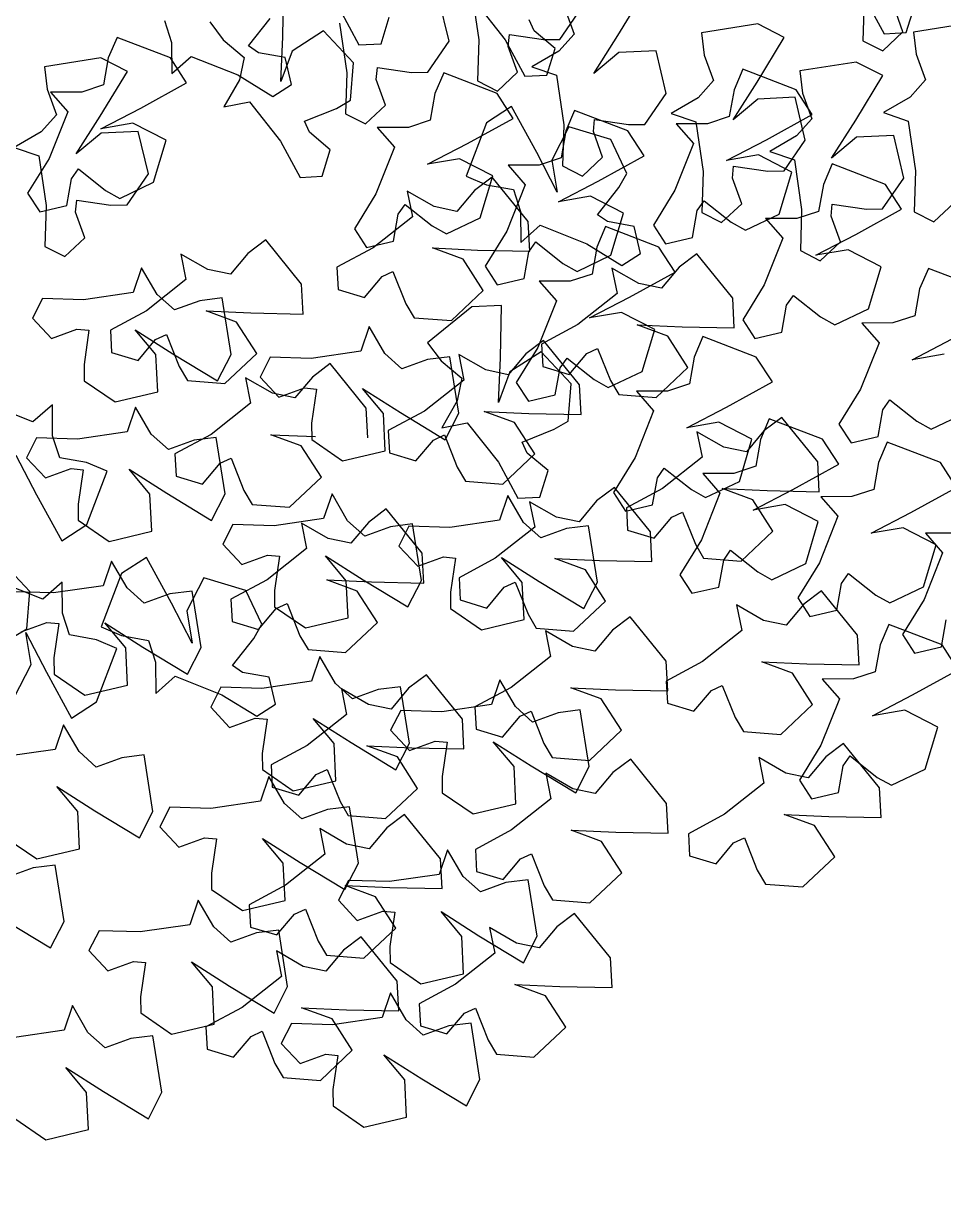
# Model space of a CAD drawing. Header units: millimetres. Extents: x 441061 to 442903, y 4515148 to 4515613.
# Drawn here: x 442606.2039 to 442606.4013, y 4515551.3677 to 4515551.6204 of the extents above; entities that cross this region are included whole.
import ezdxf

# ---------------------------------------------------------------- set-up
doc = ezdxf.new("R2010")
doc.units = ezdxf.units.MM
doc.linetypes.add('CONTINUA', pattern=[0])
doc.layers.add('01_piscinas', color=254, linetype='Continuous')

# ---------------------------------------------------------------- blocks, each defined once
blk = doc.blocks.new('A$C21391103')
at = {"layer": '01_piscinas'}
for p, q in [((165.2781, 93.9033), (165.28, 93.993)), ((165.5634, 93.8955), (165.5461, 93.9687)), ((165.6021, 93.9832), (165.6146, 93.898)), ((165.6067, 93.9654), (165.6601, 93.8978)), ((165.8535, 93.9053), (165.9, 93.982)), ((166.2762, 93.967), (166.2741, 93.8965)), ((166.277, 93.9705), (166.3104, 93.9084)), ((165.3754, 93.9514), (165.4088, 93.8894)), ((165.7537, 93.8989), (165.7901, 93.9519)), ((165.7623, 93.9519), (165.7783, 93.9079)), ((166.3428, 93.9117), (166.3268, 93.9556)), ((166.3485, 93.9104), (166.3623, 93.9559)), ((165.0749, 93.9312), (165.0872, 93.8936)), ((165.1528, 93.9287), (165.1758, 93.898)), ((165.2193, 93.888), (165.2561, 93.9346)), ((165.3755, 93.9268), (165.3879, 93.8415)), ((165.4469, 93.8914), (165.4607, 93.9368)), ((165.7096, 93.9133), (165.7009, 93.9321)), ((166.0934, 93.9254), (165.9966, 93.9101)), ((166.1389, 93.9022), (166.0934, 93.9254)), ((166.4578, 93.9267), (166.361, 93.9114)), ((165.3477, 93.9134), (165.2939, 93.8787)), ((165.3992, 93.8586), (165.3477, 93.9134)), ((165.6652, 93.8866), (165.6671, 93.9072)), ((165.6671, 93.9072), (165.7258, 93.8987)), ((165.7454, 93.8832), (165.7096, 93.9133)), ((165.7783, 93.9079), (165.7519, 93.8784)), ((165.812, 93.8404), (165.8535, 93.9053)), ((165.9966, 93.9101), (166.0012, 93.872)), ((166.3081, 93.8792), (166.3428, 93.9117)), ((166.3104, 93.9084), (166.3485, 93.9104)), ((166.361, 93.9114), (166.3657, 93.8733)), ((164.9935, 93.9022), (164.9785, 93.8669)), ((165.085, 93.867), (164.9935, 93.9022)), ((165.0872, 93.8936), (165.0874, 93.8402)), ((165.1758, 93.898), (165.2117, 93.8679)), ((165.2361, 93.876), (165.2193, 93.888)), ((165.2746, 93.8264), (165.2781, 93.9033)), ((165.4088, 93.8894), (165.4469, 93.8914)), ((165.527, 93.8425), (165.5634, 93.8955)), ((165.6146, 93.898), (165.6125, 93.8275)), ((165.6601, 93.8978), (165.6935, 93.8357)), ((165.6812, 93.8427), (165.6652, 93.8866)), ((165.7258, 93.8987), (165.7537, 93.8989)), ((166.0924, 93.8254), (166.1389, 93.9022)), ((166.2741, 93.8965), (166.3081, 93.8792)), ((164.9656, 93.867), (164.8688, 93.8517)), ((165.0112, 93.8438), (164.9656, 93.867)), ((164.9785, 93.8669), (164.9704, 93.8208)), ((165.1128, 93.8242), (165.085, 93.867)), ((165.0874, 93.8402), (165.121, 93.8697)), ((165.121, 93.8697), (165.201, 93.8379)), ((165.2117, 93.8679), (165.2036, 93.8292)), ((165.2822, 93.8679), (165.2361, 93.876)), ((165.2939, 93.8787), (165.2746, 93.8264)), ((165.293, 93.8216), (165.2822, 93.8679)), ((165.7519, 93.8784), (165.7058, 93.8516)), ((165.7316, 93.8377), (165.7454, 93.8832)), ((165.8549, 93.8761), (165.812, 93.8404)), ((165.9188, 93.8792), (165.8549, 93.8761)), ((165.9361, 93.806), (165.9188, 93.8792)), ((166.0012, 93.872), (166.0172, 93.828)), ((166.3657, 93.8733), (166.3817, 93.8294)), ((164.8688, 93.8517), (164.8735, 93.8136)), ((164.9647, 93.767), (165.0112, 93.8438)), ((165.3942, 93.7945), (165.3992, 93.8586)), ((165.4385, 93.8302), (165.4404, 93.8508)), ((165.4404, 93.8508), (165.4992, 93.8422)), ((165.7058, 93.8516), (165.7481, 93.8373)), ((166.0677, 93.8477), (166.0527, 93.8124)), ((166.1592, 93.8125), (166.0677, 93.8477)), ((166.2626, 93.86), (166.1658, 93.8447)), ((166.1658, 93.8447), (166.1705, 93.8066)), ((166.3082, 93.8368), (166.2626, 93.86)), ((165.0341, 93.7809), (165.1128, 93.8242)), ((165.2036, 93.8292), (165.177, 93.7829)), ((165.201, 93.8379), (165.261, 93.8008)), ((165.3879, 93.8415), (165.3858, 93.771)), ((165.4545, 93.7862), (165.4385, 93.8302)), ((165.4992, 93.8422), (165.527, 93.8425)), ((165.5543, 93.8413), (165.5393, 93.806)), ((165.6458, 93.8062), (165.5543, 93.8413)), ((165.6125, 93.8275), (165.6465, 93.8102)), ((165.6465, 93.8102), (165.6812, 93.8427)), ((165.6935, 93.8357), (165.7316, 93.8377)), ((165.7481, 93.8373), (165.7606, 93.752)), ((166.0172, 93.828), (165.9909, 93.7985)), ((166.051, 93.7605), (166.0924, 93.8254)), ((166.2617, 93.7601), (166.3082, 93.8368)), ((166.3817, 93.8294), (166.3553, 93.7999)), ((164.8735, 93.8136), (164.8895, 93.7696)), ((164.9328, 93.8084), (164.8794, 93.8083)), ((164.8794, 93.8083), (164.9089, 93.7747)), ((164.9704, 93.8208), (164.9328, 93.8084)), ((165.261, 93.8008), (165.293, 93.8216)), ((165.5393, 93.806), (165.5312, 93.7599)), ((165.6736, 93.7633), (165.6458, 93.8062)), ((165.8997, 93.753), (165.9361, 93.806)), ((166.0527, 93.8124), (166.0446, 93.7663)), ((166.187, 93.7697), (166.1592, 93.8125)), ((166.1705, 93.8066), (166.1865, 93.7627)), ((165.177, 93.7829), (165.2209, 93.7917)), ((165.2209, 93.7917), (165.2743, 93.7241)), ((165.3703, 93.7803), (165.3942, 93.7945)), ((165.4198, 93.7537), (165.4545, 93.7862)), ((165.6706, 93.7836), (165.6278, 93.7557)), ((165.7139, 93.7049), (165.6706, 93.7836)), ((165.9909, 93.7985), (165.9447, 93.7717)), ((166.0938, 93.7962), (166.051, 93.7605)), ((166.1577, 93.7994), (166.0938, 93.7962)), ((166.175, 93.7261), (166.1577, 93.7994)), ((166.3553, 93.7999), (166.3092, 93.7731)), ((164.8895, 93.7696), (164.8631, 93.7402)), ((164.9089, 93.7747), (164.8771, 93.6946)), ((164.9232, 93.7022), (164.9647, 93.767)), ((164.9658, 93.7455), (165.0341, 93.7809)), ((165.3151, 93.7584), (165.3703, 93.7803)), ((165.3858, 93.771), (165.4198, 93.7537)), ((165.595, 93.7201), (165.6736, 93.7633)), ((165.7789, 93.7769), (165.7639, 93.7416)), ((165.8703, 93.7417), (165.7789, 93.7769)), ((165.9447, 93.7717), (165.9871, 93.7574)), ((166.0446, 93.7663), (166.007, 93.7539)), ((166.1084, 93.7264), (166.187, 93.7697)), ((166.1865, 93.7627), (166.1601, 93.7332)), ((166.3092, 93.7731), (166.3515, 93.7587)), ((165.0208, 93.7549), (164.9658, 93.7455)), ((165.0777, 93.7257), (165.0208, 93.7549)), ((165.3237, 93.7396), (165.3151, 93.7584)), ((165.4936, 93.7476), (165.4403, 93.7474)), ((165.4403, 93.7474), (165.4698, 93.7139)), ((165.5312, 93.7599), (165.4936, 93.7476)), ((165.6278, 93.7557), (165.5927, 93.6643)), ((165.7691, 93.7485), (165.7399, 93.6916)), ((165.7606, 93.752), (165.7585, 93.6816)), ((165.8412, 93.7268), (165.7691, 93.7485)), ((165.8112, 93.7407), (165.8131, 93.7613)), ((165.8131, 93.7613), (165.8718, 93.7527)), ((165.8982, 93.6989), (165.8703, 93.7417)), ((165.8718, 93.7527), (165.8997, 93.753)), ((166.007, 93.7539), (165.9536, 93.7538)), ((165.9536, 93.7538), (165.9831, 93.7202)), ((165.9871, 93.7574), (165.9995, 93.6721)), ((166.2202, 93.6952), (166.2617, 93.7601)), ((166.3515, 93.7587), (166.364, 93.6735)), ((164.8631, 93.7402), (164.817, 93.7134)), ((164.9661, 93.7379), (164.9232, 93.7022)), ((165.03, 93.741), (164.9661, 93.7379)), ((165.0473, 93.6678), (165.03, 93.741)), ((165.056, 93.6537), (165.0777, 93.7257)), ((165.2743, 93.7241), (165.3077, 93.662)), ((165.3596, 93.7095), (165.3237, 93.7396)), ((165.7639, 93.7416), (165.7557, 93.6955)), ((165.8272, 93.6967), (165.8112, 93.7407)), ((165.8689, 93.6688), (165.8412, 93.7268)), ((166.04, 93.691), (166.1084, 93.7264)), ((166.1601, 93.7332), (166.114, 93.7064)), ((166.1386, 93.6731), (166.175, 93.7261)), ((166.2631, 93.7309), (166.2202, 93.6952)), ((166.327, 93.734), (166.2631, 93.7309)), ((166.3442, 93.6608), (166.327, 93.734)), ((164.817, 93.7134), (164.8593, 93.699)), ((165.3458, 93.664), (165.3596, 93.7095)), ((165.4698, 93.7139), (165.4379, 93.6338)), ((165.5267, 93.6846), (165.595, 93.7201)), ((165.7493, 93.6366), (165.7139, 93.7049)), ((165.9831, 93.7202), (165.9513, 93.6401)), ((166.114, 93.7064), (166.1563, 93.692)), ((164.8771, 93.6946), (164.84, 93.6347)), ((164.8593, 93.699), (164.8718, 93.6138)), ((165.5816, 93.6941), (165.5267, 93.6846)), ((165.6386, 93.6649), (165.5816, 93.6941)), ((165.7181, 93.6831), (165.6648, 93.683)), ((165.6648, 93.683), (165.6943, 93.6494)), ((165.7557, 93.6955), (165.7181, 93.6831)), ((165.7399, 93.6916), (165.7493, 93.6366)), ((165.7585, 93.6816), (165.7925, 93.6642)), ((165.7925, 93.6642), (165.8272, 93.6967)), ((165.8195, 93.6556), (165.8982, 93.6989)), ((166.095, 93.7004), (166.04, 93.691)), ((166.0501, 93.6608), (166.052, 93.6814)), ((166.052, 93.6814), (166.1108, 93.6728)), ((166.1519, 93.6712), (166.095, 93.7004)), ((166.1563, 93.692), (166.1688, 93.6068)), ((166.221, 93.6851), (166.2061, 93.6498)), ((166.3125, 93.65), (166.221, 93.6851)), ((164.9152, 93.6596), (164.9271, 93.6764)), ((164.9271, 93.6764), (164.9738, 93.6396)), ((165.0109, 93.6148), (165.0473, 93.6678)), ((165.3077, 93.662), (165.3458, 93.664)), ((165.5927, 93.6643), (165.628, 93.6493)), ((165.6376, 93.6626), (165.6069, 93.6395)), ((165.6169, 93.5928), (165.6386, 93.6649)), ((165.6992, 93.5865), (165.6376, 93.6626)), ((165.8552, 93.6445), (165.8689, 93.6688)), ((165.9995, 93.6721), (165.9974, 93.6017)), ((166.1108, 93.6728), (166.1386, 93.6731)), ((166.1302, 93.5991), (166.1519, 93.6712)), ((166.364, 93.6735), (166.3618, 93.603)), ((164.9071, 93.6135), (164.9152, 93.6596)), ((164.998, 93.626), (165.056, 93.6537)), ((165.628, 93.6493), (165.6741, 93.6411)), ((165.6943, 93.6494), (165.6624, 93.5694)), ((165.6741, 93.6411), (165.6864, 93.6035)), ((165.7512, 93.6202), (165.8195, 93.6556)), ((165.8184, 93.5979), (165.8552, 93.6445)), ((166.0661, 93.6168), (166.0501, 93.6608)), ((166.2061, 93.6498), (166.1979, 93.6037)), ((166.3079, 93.6078), (166.3442, 93.6608)), ((166.3404, 93.6072), (166.3125, 93.65)), ((164.84, 93.6347), (164.8608, 93.6027)), ((164.9224, 93.6025), (164.9243, 93.623)), ((164.9243, 93.623), (164.983, 93.6145)), ((164.9738, 93.6396), (164.998, 93.626)), ((165.4379, 93.6338), (165.4009, 93.5738)), ((165.4918, 93.6383), (165.5006, 93.5945)), ((165.5381, 93.6118), (165.4918, 93.6383)), ((165.6069, 93.6395), (165.5768, 93.6037)), ((165.8062, 93.6297), (165.7512, 93.6202)), ((165.8631, 93.6004), (165.8062, 93.6297)), ((165.9513, 93.6401), (165.9142, 93.5802)), ((165.9894, 93.605), (166.0014, 93.6219)), ((166.0014, 93.6219), (166.048, 93.5851)), ((164.8608, 93.6027), (164.9071, 93.6135)), ((164.8718, 93.6138), (164.8697, 93.5433)), ((164.9384, 93.5585), (164.9224, 93.6025)), ((164.983, 93.6145), (165.0109, 93.6148)), ((165.4761, 93.5987), (165.488, 93.6156)), ((165.488, 93.6156), (165.5346, 93.5788)), ((165.5768, 93.6037), (165.5381, 93.6118)), ((165.6864, 93.6035), (165.6866, 93.5502)), ((165.8414, 93.5284), (165.8631, 93.6004)), ((165.9813, 93.5589), (165.9894, 93.605)), ((165.9974, 93.6017), (166.0314, 93.5843)), ((166.0314, 93.5843), (166.0661, 93.6168)), ((166.1979, 93.6037), (166.1603, 93.5914)), ((166.1688, 93.6068), (166.1667, 93.5363)), ((166.2194, 93.5955), (166.2213, 93.616)), ((166.2213, 93.616), (166.28, 93.6075)), ((166.2617, 93.5639), (166.3404, 93.6072)), ((166.28, 93.6075), (166.3079, 93.6078)), ((166.3618, 93.603), (166.3959, 93.5857)), ((166.3959, 93.5857), (166.4306, 93.6182)), ((165.5006, 93.5945), (165.433, 93.5411)), ((165.4679, 93.5526), (165.4761, 93.5987)), ((165.5589, 93.5651), (165.6169, 93.5928)), ((165.7019, 93.5354), (165.6992, 93.5865)), ((165.8353, 93.586), (165.8184, 93.5979)), ((165.8814, 93.5778), (165.8353, 93.586)), ((165.9142, 93.5802), (165.935, 93.5482)), ((166.048, 93.5851), (166.0722, 93.5715)), ((166.0722, 93.5715), (166.1302, 93.5991)), ((166.1603, 93.5914), (166.107, 93.5912)), ((166.107, 93.5912), (166.1365, 93.5577)), ((166.2354, 93.5515), (166.2194, 93.5955)), ((165.4009, 93.5738), (165.4217, 93.5418)), ((165.5346, 93.5788), (165.5589, 93.5651)), ((165.6624, 93.5694), (165.6254, 93.5094)), ((165.6866, 93.5502), (165.7201, 93.5797)), ((165.7201, 93.5797), (165.8002, 93.5478)), ((165.8323, 93.5775), (165.8173, 93.5422)), ((165.9238, 93.5423), (165.8323, 93.5775)), ((165.8922, 93.5316), (165.8814, 93.5778)), ((166.1934, 93.5285), (166.2617, 93.5639)), ((164.8697, 93.5433), (164.9037, 93.526)), ((164.9037, 93.526), (164.9384, 93.5585)), ((165.2487, 93.5547), (165.2181, 93.5316)), ((165.3104, 93.4785), (165.2487, 93.5547)), ((165.433, 93.5411), (165.3709, 93.5077)), ((165.4217, 93.5418), (165.4679, 93.5526)), ((165.5352, 93.5408), (165.6122, 93.5373)), ((165.5876, 93.5215), (165.5352, 93.5408)), ((165.7006, 93.5343), (165.7125, 93.5511)), ((165.7125, 93.5511), (165.7591, 93.5143)), ((165.8002, 93.5478), (165.8601, 93.5108)), ((165.8173, 93.5422), (165.8092, 93.4961)), ((165.9517, 93.4995), (165.9238, 93.5423)), ((165.935, 93.5482), (165.9813, 93.5589)), ((166.1365, 93.5577), (166.1046, 93.4776)), ((166.2007, 93.519), (166.2354, 93.5515)), ((165.103, 93.5304), (165.1117, 93.4866)), ((165.1493, 93.5039), (165.103, 93.5304)), ((165.2181, 93.5316), (165.188, 93.4958)), ((165.6223, 93.4677), (165.5876, 93.5215)), ((165.6122, 93.5373), (165.7019, 93.5354)), ((165.6925, 93.4882), (165.7006, 93.5343)), ((165.7834, 93.5007), (165.8414, 93.5284)), ((165.8601, 93.5108), (165.8922, 93.5316)), ((165.9889, 93.5307), (165.9583, 93.5076)), ((166.0506, 93.4545), (165.9889, 93.5307)), ((166.1667, 93.5363), (166.2007, 93.519)), ((166.2484, 93.5379), (166.1934, 93.5285)), ((166.3053, 93.5087), (166.2484, 93.5379)), ((165.0356, 93.5069), (165.0213, 93.4645)), ((165.0624, 93.4607), (165.0356, 93.5069)), ((165.188, 93.4958), (165.1493, 93.5039)), ((165.3709, 93.5077), (165.3729, 93.4696)), ((165.4485, 93.4916), (165.4672, 93.5003)), ((165.4672, 93.5003), (165.4892, 93.4451)), ((165.6254, 93.5094), (165.6462, 93.4774)), ((165.7591, 93.5143), (165.7834, 93.5007)), ((165.8432, 93.5064), (165.8519, 93.4626)), ((165.8894, 93.4799), (165.8432, 93.5064)), ((165.873, 93.4562), (165.9517, 93.4995)), ((165.9583, 93.5076), (165.9282, 93.4718)), ((166.2836, 93.4366), (166.3053, 93.5087)), ((166.3864, 93.5058), (166.3714, 93.4705)), ((166.4778, 93.4707), (166.3864, 93.5058)), ((165.1117, 93.4866), (165.0441, 93.4332)), ((165.4184, 93.4558), (165.4485, 93.4916)), ((165.6462, 93.4774), (165.6925, 93.4882)), ((165.7716, 93.4837), (165.7183, 93.4836)), ((165.7183, 93.4836), (165.7478, 93.45)), ((165.8092, 93.4961), (165.7716, 93.4837)), ((165.9282, 93.4718), (165.8894, 93.4799)), ((165.0213, 93.4645), (164.936, 93.4521)), ((165.0919, 93.4344), (165.0624, 93.4607)), ((165.3131, 93.4275), (165.3104, 93.4785)), ((165.3729, 93.4696), (165.4184, 93.4558)), ((165.5675, 93.4161), (165.6223, 93.4677)), ((165.8519, 93.4626), (165.7843, 93.4092)), ((166.1046, 93.4776), (166.0676, 93.4177)), ((166.1428, 93.4425), (166.1547, 93.4594)), ((166.1547, 93.4594), (166.2013, 93.4226)), ((166.3714, 93.4705), (166.3632, 93.4244)), ((164.8656, 93.4542), (164.8483, 93.4202)), ((164.936, 93.4521), (164.8656, 93.4542)), ((165.1359, 93.4503), (165.0919, 93.4344)), ((165.174, 93.455), (165.1359, 93.4503)), ((165.1893, 93.3582), (165.174, 93.455)), ((165.4892, 93.4451), (165.5034, 93.4212)), ((165.6028, 93.4396), (165.5266, 93.3779)), ((165.6538, 93.4423), (165.6028, 93.4396)), ((165.6519, 93.3525), (165.6538, 93.4423)), ((165.7478, 93.45), (165.7159, 93.37)), ((165.8047, 93.4208), (165.873, 93.4562)), ((166.0532, 93.4035), (166.0506, 93.4545)), ((166.1346, 93.3964), (166.1428, 93.4425)), ((164.8483, 93.4202), (164.8807, 93.3855)), ((165.0441, 93.4332), (164.9821, 93.3998)), ((165.1464, 93.4328), (165.2233, 93.4294)), ((165.1988, 93.4136), (165.1464, 93.4328)), ((165.2233, 93.4294), (165.3131, 93.4275)), ((165.5034, 93.4212), (165.5675, 93.4161)), ((165.8596, 93.4302), (165.8047, 93.4208)), ((165.9166, 93.401), (165.8596, 93.4302)), ((166.2013, 93.4226), (166.2256, 93.4089)), ((166.2256, 93.4089), (166.2836, 93.4366)), ((166.3632, 93.4244), (166.3256, 93.4121)), ((164.8807, 93.3855), (164.9247, 93.4015)), ((164.9247, 93.4015), (164.9453, 93.3996)), ((164.9453, 93.3996), (164.9368, 93.3408)), ((164.9821, 93.3998), (164.9841, 93.3617)), ((165.0244, 93.4006), (165.0893, 93.3592)), ((165.0601, 93.3578), (165.0244, 93.4006)), ((165.2334, 93.3598), (165.1988, 93.4136)), ((165.4263, 93.4059), (165.412, 93.3636)), ((165.4531, 93.3598), (165.4263, 93.4059)), ((165.7843, 93.4092), (165.7222, 93.3758)), ((165.8866, 93.4088), (165.9635, 93.4054)), ((165.9389, 93.3895), (165.8866, 93.4088)), ((165.8949, 93.329), (165.9166, 93.401)), ((165.9635, 93.4054), (166.0532, 93.4035)), ((166.0676, 93.4177), (166.0884, 93.3856)), ((166.3256, 93.4121), (166.2723, 93.4119)), ((166.2723, 93.4119), (166.3018, 93.3783)), ((165.0295, 93.3479), (165.0596, 93.3837)), ((165.0596, 93.3837), (165.0784, 93.3924)), ((165.0784, 93.3924), (165.1004, 93.3372)), ((165.5266, 93.3779), (165.5497, 93.3473)), ((165.7258, 93.3822), (165.6952, 93.3591)), ((165.7875, 93.3061), (165.7258, 93.3822)), ((165.9736, 93.3358), (165.9389, 93.3895)), ((165.9993, 93.3888), (165.9843, 93.3535)), ((166.0908, 93.3537), (165.9993, 93.3888)), ((166.0884, 93.3856), (166.1346, 93.3964)), ((166.3018, 93.3783), (166.2699, 93.2983)), ((166.3587, 93.3491), (166.427, 93.3846)), ((164.9841, 93.3617), (165.0295, 93.3479)), ((165.0633, 93.2939), (165.0601, 93.3578)), ((165.0893, 93.3592), (165.1661, 93.3127)), ((165.1661, 93.3127), (165.1893, 93.3582)), ((165.1786, 93.3082), (165.2334, 93.3598)), ((165.412, 93.3636), (165.3268, 93.3511)), ((165.4826, 93.3334), (165.4531, 93.3598)), ((165.5801, 93.3579), (165.5888, 93.3141)), ((165.6264, 93.3314), (165.5801, 93.3579)), ((165.6952, 93.3591), (165.6651, 93.3233)), ((165.7215, 93.3626), (165.6678, 93.328)), ((165.7159, 93.37), (165.6789, 93.31)), ((165.7731, 93.3078), (165.7215, 93.3626)), ((165.7222, 93.3758), (165.7242, 93.3376)), ((165.7697, 93.3239), (165.7998, 93.3597)), ((165.7998, 93.3597), (165.8186, 93.3683)), ((165.8186, 93.3683), (165.8406, 93.3132)), ((166.4137, 93.3586), (166.3587, 93.3491)), ((164.9368, 93.3408), (164.937, 93.313)), ((165.2563, 93.3532), (165.239, 93.3192)), ((165.3268, 93.3511), (165.2563, 93.3532)), ((165.3596, 93.3423), (165.3289, 93.3192)), ((165.4212, 93.2661), (165.3596, 93.3423)), ((165.5266, 93.3494), (165.4826, 93.3334)), ((165.5647, 93.3541), (165.5266, 93.3494)), ((165.5497, 93.3473), (165.5855, 93.3172)), ((165.58, 93.2573), (165.5647, 93.3541)), ((165.6485, 93.2756), (165.6519, 93.3525)), ((165.7242, 93.3376), (165.7697, 93.3239)), ((165.7541, 93.3349), (165.766, 93.3517)), ((165.766, 93.3517), (165.8126, 93.3149)), ((165.9843, 93.3535), (165.9762, 93.3074)), ((166.1186, 93.3108), (166.0908, 93.3537)), ((165.1004, 93.3372), (165.1145, 93.3132)), ((165.2138, 93.318), (165.2226, 93.2742)), ((165.2601, 93.2915), (165.2138, 93.318)), ((165.239, 93.3192), (165.2715, 93.2845)), ((165.3289, 93.3192), (165.2988, 93.2834)), ((165.5855, 93.3172), (165.5774, 93.2785)), ((165.6651, 93.3233), (165.6264, 93.3314)), ((165.6678, 93.328), (165.6485, 93.2756)), ((165.7459, 93.2888), (165.7541, 93.3349)), ((165.8369, 93.3013), (165.8949, 93.329)), ((165.9188, 93.2842), (165.9736, 93.3358)), ((164.937, 93.313), (164.99, 93.2766)), ((165.1145, 93.3132), (165.1786, 93.3082)), ((165.2715, 93.2845), (165.3154, 93.3005)), ((165.3154, 93.3005), (165.336, 93.2986)), ((165.336, 93.2986), (165.3275, 93.2399)), ((165.4151, 93.2997), (165.48, 93.2582)), ((165.4508, 93.2568), (165.4151, 93.2997)), ((165.5888, 93.3141), (165.5212, 93.2607)), ((165.6789, 93.31), (165.6997, 93.278)), ((165.7681, 93.2437), (165.7731, 93.3078)), ((165.7901, 93.255), (165.7875, 93.3061)), ((165.8126, 93.3149), (165.8369, 93.3013)), ((165.8406, 93.3132), (165.8547, 93.2892)), ((165.9762, 93.3074), (165.9386, 93.2951)), ((166.04, 93.2676), (166.1186, 93.3108)), ((166.2699, 93.2983), (166.2329, 93.2383)), ((164.99, 93.2766), (165.0633, 93.2939)), ((165.2988, 93.2834), (165.2601, 93.2915)), ((165.5774, 93.2785), (165.5509, 93.2322)), ((165.6997, 93.278), (165.7459, 93.2888)), ((165.8547, 93.2892), (165.9188, 93.2842)), ((165.9386, 93.2951), (165.8853, 93.2949)), ((165.8853, 93.2949), (165.9147, 93.2614)), ((166.3081, 93.2632), (166.32, 93.2801)), ((166.32, 93.2801), (166.3667, 93.2433)), ((164.8491, 93.2422), (164.769, 93.2741)), ((164.8827, 93.2717), (164.8491, 93.2422)), ((164.8828, 93.2184), (164.8827, 93.2717)), ((165.0254, 93.2675), (165.0111, 93.2251)), ((165.0522, 93.2213), (165.0254, 93.2675)), ((165.2226, 93.2742), (165.155, 93.2208)), ((165.4239, 93.2151), (165.4212, 93.2661)), ((165.454, 93.1929), (165.4508, 93.2568)), ((165.5212, 93.2607), (165.4592, 93.2273)), ((165.48, 93.2582), (165.5568, 93.2117)), ((165.5568, 93.2117), (165.58, 93.2573)), ((165.6235, 93.2604), (165.7004, 93.2569)), ((165.6759, 93.2411), (165.6235, 93.2604)), ((165.7004, 93.2569), (165.7901, 93.255)), ((165.9147, 93.2614), (165.8829, 93.1813)), ((165.9716, 93.2321), (166.04, 93.2676)), ((166.3, 93.2171), (166.3081, 93.2632)), ((166.3909, 93.2296), (166.4489, 93.2573)), ((165.3275, 93.2399), (165.3277, 93.212)), ((165.5509, 93.2322), (165.5947, 93.2409)), ((165.5947, 93.2409), (165.6481, 93.1733)), ((165.7105, 93.1873), (165.6759, 93.2411)), ((165.7441, 93.2296), (165.7681, 93.2437)), ((166.0266, 93.2416), (165.9716, 93.2321)), ((166.0835, 93.2124), (166.0266, 93.2416)), ((166.1132, 93.2476), (166.0982, 93.2123)), ((166.1348, 93.2497), (166.1041, 93.2267)), ((166.2047, 93.2125), (166.1132, 93.2476)), ((166.1964, 93.1736), (166.1348, 93.2497)), ((166.2329, 93.2383), (166.2537, 93.2063)), ((166.3667, 93.2433), (166.3909, 93.2296)), ((164.8952, 93.1808), (164.8828, 93.2184)), ((165.0111, 93.2251), (164.9258, 93.2127)), ((165.0817, 93.195), (165.0522, 93.2213)), ((165.155, 93.2208), (165.0929, 93.1874)), ((165.2573, 93.2204), (165.3342, 93.217)), ((165.3096, 93.2011), (165.2573, 93.2204)), ((165.4592, 93.2273), (165.4612, 93.1892)), ((165.5367, 93.2112), (165.5555, 93.2199)), ((165.5555, 93.2199), (165.5775, 93.1647)), ((165.6889, 93.2076), (165.7441, 93.2296)), ((165.989, 93.2255), (165.9978, 93.1816)), ((166.0353, 93.1989), (165.989, 93.2255)), ((166.1041, 93.2267), (166.074, 93.1908)), ((166.2537, 93.2063), (166.3, 93.2171)), ((164.8554, 93.2148), (164.8381, 93.1808)), ((164.9258, 93.2127), (164.8554, 93.2148)), ((165.1257, 93.2109), (165.0817, 93.195)), ((165.1638, 93.2156), (165.1257, 93.2109)), ((165.1791, 93.1188), (165.1638, 93.2156)), ((165.3443, 93.1474), (165.3096, 93.2011)), ((165.3277, 93.212), (165.3807, 93.1756)), ((165.5066, 93.1754), (165.5367, 93.2112)), ((165.6976, 93.1888), (165.6889, 93.2076)), ((166.074, 93.1908), (166.0353, 93.1989)), ((166.0619, 93.1403), (166.0835, 93.2124)), ((166.0982, 93.2123), (166.0901, 93.1662)), ((166.2325, 93.1696), (166.2047, 93.2125)), ((166.3156, 93.2078), (166.3006, 93.1725)), ((166.4071, 93.1726), (166.3156, 93.2078)), ((164.8199, 93.1853), (164.8553, 93.117)), ((164.8381, 93.1808), (164.8705, 93.1461)), ((164.9412, 93.1726), (164.8952, 93.1808)), ((165.0929, 93.1874), (165.0949, 93.1492)), ((165.1705, 93.1713), (165.1893, 93.1799)), ((165.1893, 93.1799), (165.2112, 93.1248)), ((165.3807, 93.1756), (165.454, 93.1929)), ((165.4612, 93.1892), (165.5066, 93.1754)), ((165.6557, 93.1357), (165.7105, 93.1873)), ((165.7334, 93.1587), (165.6976, 93.1888)), ((165.8829, 93.1813), (165.8458, 93.1214)), ((165.9978, 93.1816), (165.9302, 93.1282)), ((164.8705, 93.1461), (164.9145, 93.1621)), ((164.9145, 93.1621), (164.9351, 93.1602)), ((164.9351, 93.1602), (164.9265, 93.1014)), ((164.9765, 93.1576), (164.9412, 93.1726)), ((164.9414, 93.0662), (164.9765, 93.1576)), ((165.0142, 93.1612), (165.0791, 93.1198)), ((165.0499, 93.1184), (165.0142, 93.1612)), ((165.1404, 93.1355), (165.1705, 93.1713)), ((165.5775, 93.1647), (165.5916, 93.1407)), ((165.6481, 93.1733), (165.6815, 93.1113)), ((165.7196, 93.1133), (165.7334, 93.1587)), ((165.9211, 93.1462), (165.933, 93.1631)), ((165.933, 93.1631), (165.9796, 93.1263)), ((166.0901, 93.1662), (166.0525, 93.1539)), ((166.1539, 93.1264), (166.2325, 93.1696)), ((166.1991, 93.1225), (166.1964, 93.1736)), ((166.3006, 93.1725), (166.2925, 93.1264)), ((166.4349, 93.1298), (166.4071, 93.1726)), ((165.0949, 93.1492), (165.1404, 93.1355)), ((165.2895, 93.0958), (165.3443, 93.1474)), ((165.5916, 93.1407), (165.6557, 93.1357)), ((165.9129, 93.1001), (165.9211, 93.1462)), ((166.0525, 93.1539), (165.9992, 93.1537)), ((165.9992, 93.1537), (166.0286, 93.1202)), ((166.0038, 93.1126), (166.0619, 93.1403)), ((164.8553, 93.117), (164.8986, 93.0383)), ((165.0531, 93.0545), (165.0499, 93.1184)), ((165.0791, 93.1198), (165.1559, 93.0733)), ((165.1559, 93.0733), (165.1791, 93.1188)), ((165.2112, 93.1248), (165.2254, 93.1008)), ((165.3626, 93.1189), (165.3482, 93.0766)), ((165.3894, 93.0728), (165.3626, 93.1189)), ((165.6646, 93.1159), (165.6503, 93.0736)), ((165.6914, 93.0698), (165.6646, 93.1159)), ((165.8474, 93.1297), (165.8168, 93.1066)), ((165.8458, 93.1214), (165.8666, 93.0893)), ((165.9091, 93.0535), (165.8474, 93.1297)), ((165.9302, 93.1282), (165.8681, 93.0948)), ((165.9796, 93.1263), (166.0038, 93.1126)), ((166.0286, 93.1202), (165.9968, 93.0401)), ((166.0325, 93.1279), (166.1094, 93.1244)), ((166.0848, 93.1086), (166.0325, 93.1279)), ((166.0855, 93.0909), (166.1539, 93.1264)), ((166.1094, 93.1244), (166.1991, 93.1225)), ((166.2925, 93.1264), (166.2549, 93.114)), ((166.3563, 93.0866), (166.4349, 93.1298)), ((164.9265, 93.1014), (164.9268, 93.0736)), ((165.2254, 93.1008), (165.2895, 93.0958)), ((165.6815, 93.1113), (165.7196, 93.1133)), ((165.7017, 93.1054), (165.7105, 93.0616)), ((165.748, 93.0789), (165.7017, 93.1054)), ((165.8168, 93.1066), (165.7867, 93.0708)), ((165.8666, 93.0893), (165.9129, 93.1001)), ((165.8681, 93.0948), (165.8701, 93.0567)), ((166.1195, 93.0548), (166.0848, 93.1086)), ((166.1405, 93.1004), (166.0855, 93.0909)), ((166.1974, 93.0712), (166.1405, 93.1004)), ((166.2549, 93.114), (166.2016, 93.1139)), ((166.2016, 93.1139), (166.231, 93.0803)), ((165.3482, 93.0766), (165.263, 93.0642)), ((165.4557, 93.0929), (165.4251, 93.0699)), ((165.5173, 93.0168), (165.4557, 93.0929)), ((165.7867, 93.0708), (165.748, 93.0789)), ((165.9156, 93.0429), (165.9457, 93.0788)), ((165.9457, 93.0788), (165.9645, 93.0874)), ((165.9645, 93.0874), (165.9864, 93.0322)), ((166.231, 93.0803), (166.1992, 93.0003)), ((166.2879, 93.0511), (166.3563, 93.0866)), ((164.8986, 93.0383), (164.9414, 93.0662)), ((164.9268, 93.0736), (164.9798, 93.0372)), ((164.9798, 93.0372), (165.0531, 93.0545)), ((165.1925, 93.0663), (165.1752, 93.0322)), ((165.263, 93.0642), (165.1925, 93.0663)), ((165.31, 93.0687), (165.3187, 93.0249)), ((165.3562, 93.0421), (165.31, 93.0687)), ((165.4188, 93.0464), (165.3894, 93.0728)), ((165.4251, 93.0699), (165.395, 93.034)), ((165.4628, 93.0624), (165.4188, 93.0464)), ((165.5009, 93.0671), (165.4628, 93.0624)), ((165.4946, 93.0633), (165.4773, 93.0293)), ((165.565, 93.0612), (165.4946, 93.0633)), ((165.5162, 92.9703), (165.5009, 93.0671)), ((165.6503, 93.0736), (165.565, 93.0612)), ((165.7105, 93.0616), (165.6428, 93.0082)), ((165.7209, 93.0434), (165.6914, 93.0698)), ((165.7649, 93.0594), (165.7209, 93.0434)), ((165.803, 93.0641), (165.7649, 93.0594)), ((165.8183, 92.9673), (165.803, 93.0641)), ((165.8701, 93.0567), (165.9156, 93.0429)), ((166.0647, 93.0032), (166.1195, 93.0548)), ((166.1758, 92.9991), (166.1974, 93.0712)), ((166.3429, 93.0606), (166.2879, 93.0511)), ((166.3998, 93.0313), (166.3429, 93.0606)), ((165.395, 93.034), (165.3562, 93.0421)), ((165.9118, 93.0025), (165.9091, 93.0535)), ((165.9968, 93.0401), (165.9597, 92.9801)), ((166.4347, 93.0514), (166.3814, 93.0512)), ((166.3814, 93.0512), (166.4109, 93.0177)), ((165.1752, 93.0322), (165.2077, 92.9976)), ((165.3187, 93.0249), (165.2511, 92.9715)), ((165.4773, 93.0293), (165.5097, 92.9946)), ((165.52, 92.9658), (165.5173, 93.0168)), ((165.9864, 93.0322), (166.0006, 93.0083)), ((166.035, 93.005), (166.0469, 93.0219)), ((166.0469, 93.0219), (166.0935, 92.9851)), ((166.3782, 92.9593), (166.3998, 93.0313)), ((166.4109, 93.0177), (166.379, 92.9376)), ((164.8435, 92.9511), (164.7919, 93.0059)), ((164.984, 93.0035), (164.9697, 92.9612)), ((165.0108, 92.9574), (164.984, 93.0035)), ((165.044, 93.0098), (165.0011, 92.982)), ((165.0872, 92.9312), (165.044, 93.0098)), ((165.2077, 92.9976), (165.2517, 93.0136)), ((165.2517, 93.0136), (165.2722, 93.0117)), ((165.2722, 93.0117), (165.2637, 92.9529)), ((165.3514, 93.0127), (165.4162, 92.9713)), ((165.3871, 92.9698), (165.3514, 93.0127)), ((165.5097, 92.9946), (165.5537, 93.0106)), ((165.5537, 93.0106), (165.5743, 93.0087)), ((165.5743, 93.0087), (165.5658, 92.9499)), ((165.6428, 93.0082), (165.5808, 92.9748)), ((165.6534, 93.0097), (165.7183, 92.9683)), ((165.6891, 92.9669), (165.6534, 93.0097)), ((165.7451, 93.0078), (165.822, 93.0044)), ((165.7975, 92.9885), (165.7451, 93.0078)), ((165.822, 93.0044), (165.9118, 93.0025)), ((166.0006, 93.0083), (166.0647, 93.0032)), ((166.0268, 92.9589), (166.035, 93.005)), ((166.1178, 92.9714), (166.1758, 92.9991)), ((166.1992, 93.0003), (166.1621, 92.9403)), ((165.0011, 92.982), (164.966, 92.8905)), ((165.1424, 92.9747), (165.1132, 92.9178)), ((165.2145, 92.953), (165.1424, 92.9747)), ((165.5808, 92.9748), (165.5828, 92.9367)), ((165.8321, 92.9348), (165.7975, 92.9885)), ((165.9597, 92.9801), (165.9805, 92.9481)), ((166.0935, 92.9851), (166.1178, 92.9714)), ((166.2374, 92.9652), (166.2493, 92.982)), ((166.2493, 92.982), (166.2959, 92.9452)), ((164.8659, 92.938), (164.7858, 92.9699)), ((164.8994, 92.9675), (164.8659, 92.938)), ((164.9697, 92.9612), (164.8844, 92.9487)), ((164.8996, 92.9142), (164.8994, 92.9675)), ((165.0403, 92.931), (165.0108, 92.9574)), ((165.2511, 92.9715), (165.189, 92.9381)), ((165.3534, 92.9711), (165.4303, 92.9676)), ((165.4057, 92.9518), (165.3534, 92.9711)), ((165.3902, 92.9059), (165.3871, 92.9698)), ((165.4162, 92.9713), (165.493, 92.9248)), ((165.4303, 92.9676), (165.52, 92.9658)), ((165.493, 92.9248), (165.5162, 92.9703)), ((165.6282, 92.9229), (165.6583, 92.9587)), ((165.6583, 92.9587), (165.6771, 92.9674)), ((165.6771, 92.9674), (165.6991, 92.9122)), ((165.6923, 92.903), (165.6891, 92.9669)), ((165.7183, 92.9683), (165.7951, 92.9218)), ((165.7951, 92.9218), (165.8183, 92.9673)), ((165.9805, 92.9481), (166.0268, 92.9589)), ((166.2292, 92.9191), (166.2374, 92.9652)), ((166.3201, 92.9316), (166.3782, 92.9593)), ((164.8844, 92.9487), (164.814, 92.9508)), ((164.8385, 92.887), (164.8435, 92.9511)), ((165.0843, 92.947), (165.0403, 92.931)), ((165.1223, 92.9516), (165.0843, 92.947)), ((165.1377, 92.8549), (165.1223, 92.9516)), ((165.189, 92.9381), (165.191, 92.8999)), ((165.2422, 92.895), (165.2145, 92.953)), ((165.2637, 92.9529), (165.264, 92.9251)), ((165.4404, 92.898), (165.4057, 92.9518)), ((165.5658, 92.9499), (165.566, 92.9221)), ((165.5828, 92.9367), (165.6282, 92.9229)), ((165.7773, 92.8832), (165.8321, 92.9348)), ((166.1621, 92.9403), (166.1829, 92.9083)), ((166.203, 92.9524), (166.1723, 92.9293)), ((166.2646, 92.8762), (166.203, 92.9524)), ((166.2959, 92.9452), (166.3201, 92.9316)), ((166.379, 92.9376), (166.342, 92.8776)), ((164.9119, 92.8766), (164.8996, 92.9142)), ((165.1226, 92.8628), (165.0872, 92.9312)), ((165.1132, 92.9178), (165.1226, 92.8628)), ((165.2365, 92.8861), (165.2666, 92.922)), ((165.264, 92.9251), (165.317, 92.8887)), ((165.2666, 92.922), (165.2854, 92.9306)), ((165.2854, 92.9306), (165.3073, 92.8754)), ((165.566, 92.9221), (165.619, 92.8857)), ((166.0572, 92.9281), (166.066, 92.8843)), ((166.1035, 92.9016), (166.0572, 92.9281)), ((166.1723, 92.9293), (166.1422, 92.8935)), ((166.1829, 92.9083), (166.2292, 92.9191)), ((164.8291, 92.8821), (164.8731, 92.8981)), ((164.8731, 92.8981), (164.8937, 92.8962)), ((164.8937, 92.8962), (164.8851, 92.8374)), ((164.9728, 92.8973), (165.0377, 92.8558)), ((165.0085, 92.8544), (164.9728, 92.8973)), ((165.191, 92.8999), (165.2365, 92.8861)), ((165.2285, 92.8708), (165.2422, 92.895)), ((165.317, 92.8887), (165.3902, 92.9059)), ((165.3856, 92.8465), (165.4404, 92.898)), ((165.619, 92.8857), (165.6923, 92.903)), ((165.6991, 92.9122), (165.7133, 92.8882)), ((165.8747, 92.9079), (165.844, 92.8849)), ((165.9363, 92.8318), (165.8747, 92.9079)), ((166.1422, 92.8935), (166.1035, 92.9016)), ((166.3184, 92.8948), (166.3034, 92.8595)), ((166.4099, 92.8597), (166.3184, 92.8948)), ((166.409, 92.8564), (166.4172, 92.9025)), ((164.8145, 92.8728), (164.8385, 92.887)), ((164.8367, 92.8811), (164.8721, 92.8128)), ((164.8461, 92.8261), (164.8367, 92.8811)), ((164.958, 92.8684), (164.9119, 92.8766)), ((164.966, 92.8905), (165.0013, 92.8755)), ((165.0013, 92.8755), (165.0474, 92.8674)), ((165.3073, 92.8754), (165.3215, 92.8515)), ((165.7133, 92.8882), (165.7773, 92.8832)), ((165.7289, 92.8836), (165.7377, 92.8398)), ((165.7752, 92.8571), (165.7289, 92.8836)), ((165.844, 92.8849), (165.8139, 92.849)), ((166.066, 92.8843), (165.9984, 92.8309)), ((166.2673, 92.8252), (166.2646, 92.8762)), ((166.342, 92.8776), (166.3628, 92.8456)), ((164.9933, 92.8535), (164.958, 92.8684)), ((164.9582, 92.762), (164.9933, 92.8535)), ((165.0116, 92.7905), (165.0085, 92.8544)), ((165.0377, 92.8558), (165.1145, 92.8093)), ((165.0474, 92.8674), (165.0597, 92.8298)), ((165.1145, 92.8093), (165.1377, 92.8549)), ((165.1917, 92.8242), (165.2285, 92.8708)), ((165.8139, 92.849), (165.7752, 92.8571)), ((166.3034, 92.8595), (166.2953, 92.8134)), ((166.3628, 92.8456), (166.409, 92.8564)), ((166.4377, 92.8168), (166.4099, 92.8597)), ((164.8851, 92.8374), (164.8854, 92.8096)), ((165.3215, 92.8515), (165.3856, 92.8465)), ((165.3416, 92.8394), (165.3273, 92.7971)), ((165.3684, 92.7933), (165.3416, 92.8394)), ((165.7377, 92.8398), (165.6701, 92.7864)), ((164.8169, 92.7692), (164.8461, 92.8261)), ((164.8721, 92.8128), (164.9154, 92.7341)), ((165.0597, 92.8298), (165.0599, 92.7764)), ((165.2086, 92.8122), (165.1917, 92.8242)), ((165.2547, 92.8041), (165.2086, 92.8122)), ((165.939, 92.7807), (165.9363, 92.8318)), ((165.9984, 92.8309), (165.9363, 92.7975)), ((166.1007, 92.8305), (166.1776, 92.8271)), ((166.153, 92.8112), (166.1007, 92.8305)), ((166.1776, 92.8271), (166.2673, 92.8252)), ((166.2953, 92.8134), (166.2577, 92.8011)), ((166.3591, 92.7736), (166.4377, 92.8168)), ((164.8854, 92.8096), (164.9384, 92.7732)), ((165.0599, 92.7764), (165.0934, 92.8059)), ((165.0934, 92.8059), (165.1735, 92.7741)), ((165.3273, 92.7971), (165.242, 92.7847)), ((165.2655, 92.7578), (165.2547, 92.8041)), ((165.3979, 92.7669), (165.3684, 92.7933)), ((165.5247, 92.8084), (165.494, 92.7853)), ((165.5863, 92.7322), (165.5247, 92.8084)), ((165.6505, 92.7997), (165.6362, 92.7574)), ((165.6773, 92.7536), (165.6505, 92.7997)), ((165.9363, 92.7975), (165.9383, 92.7594)), ((166.1877, 92.7575), (166.153, 92.8112)), ((166.2577, 92.8011), (166.2043, 92.8009)), ((166.2043, 92.8009), (166.2338, 92.7673)), ((164.9384, 92.7732), (165.0116, 92.7905)), ((165.1716, 92.7868), (165.1543, 92.7527)), ((165.242, 92.7847), (165.1716, 92.7868)), ((165.1735, 92.7741), (165.2334, 92.737)), ((165.3789, 92.7841), (165.3877, 92.7403)), ((165.4252, 92.7575), (165.3789, 92.7841)), ((165.4419, 92.7829), (165.3979, 92.7669)), ((165.48, 92.7876), (165.4419, 92.7829)), ((165.494, 92.7853), (165.4639, 92.7494)), ((165.4953, 92.6908), (165.48, 92.7876)), ((165.6701, 92.7864), (165.608, 92.753)), ((165.7723, 92.7861), (165.8493, 92.7826)), ((165.8247, 92.7668), (165.7723, 92.7861)), ((165.8493, 92.7826), (165.939, 92.7807)), ((165.9838, 92.7456), (166.0139, 92.7814)), ((166.0139, 92.7814), (166.0326, 92.7901)), ((166.0326, 92.7901), (166.0546, 92.7349)), ((166.2907, 92.7381), (166.3591, 92.7736)), ((164.9154, 92.7341), (164.9582, 92.762)), ((165.1543, 92.7527), (165.1867, 92.7181)), ((165.2334, 92.737), (165.2655, 92.7578)), ((165.4639, 92.7494), (165.4252, 92.7575)), ((165.6362, 92.7574), (165.5509, 92.7449)), ((165.608, 92.753), (165.61, 92.7149)), ((165.7068, 92.7272), (165.6773, 92.7536)), ((165.8594, 92.713), (165.8247, 92.7668)), ((165.9383, 92.7594), (165.9838, 92.7456)), ((166.1329, 92.7059), (166.1877, 92.7575)), ((166.2338, 92.7673), (166.202, 92.6873)), ((165.1867, 92.7181), (165.2307, 92.7341)), ((165.2307, 92.7341), (165.2513, 92.7322)), ((165.2513, 92.7322), (165.2427, 92.6734)), ((165.3877, 92.7403), (165.3201, 92.6869)), ((165.3304, 92.7332), (165.3953, 92.6918)), ((165.3661, 92.6903), (165.3304, 92.7332)), ((165.4805, 92.7471), (165.4631, 92.713)), ((165.5509, 92.7449), (165.4805, 92.7471)), ((165.589, 92.6812), (165.5863, 92.7322)), ((165.6555, 92.7011), (165.6856, 92.737)), ((165.6856, 92.737), (165.7043, 92.7456)), ((165.7043, 92.7456), (165.7263, 92.6904)), ((165.7508, 92.7432), (165.7068, 92.7272)), ((165.7888, 92.7479), (165.7508, 92.7432)), ((165.8041, 92.6511), (165.7888, 92.7479)), ((166.0546, 92.7349), (166.0688, 92.7109)), ((166.3457, 92.7476), (166.2907, 92.7381)), ((166.4026, 92.7183), (166.3457, 92.7476)), ((164.9014, 92.7225), (164.8871, 92.6802)), ((164.9282, 92.6764), (164.9014, 92.7225)), ((165.4631, 92.713), (165.4956, 92.6784)), ((165.61, 92.7149), (165.6555, 92.7011)), ((165.8046, 92.6614), (165.8594, 92.713)), ((166.0688, 92.7109), (166.1329, 92.7059)), ((166.381, 92.6463), (166.4026, 92.7183)), ((165.3953, 92.6918), (165.4721, 92.6453)), ((165.4721, 92.6453), (165.4953, 92.6908)), ((165.4956, 92.6784), (165.5396, 92.6943)), ((165.5396, 92.6943), (165.5602, 92.6925)), ((165.5602, 92.6925), (165.5516, 92.6337)), ((165.6393, 92.6935), (165.7042, 92.6521)), ((165.675, 92.6506), (165.6393, 92.6935)), ((166.2409, 92.6905), (166.2103, 92.6675)), ((166.3026, 92.6144), (166.2409, 92.6905)), ((164.8871, 92.6802), (164.8018, 92.6678)), ((164.9577, 92.65), (164.9282, 92.6764)), ((165.0398, 92.6707), (165.0017, 92.666)), ((165.0551, 92.5739), (165.0398, 92.6707)), ((165.2427, 92.6734), (165.243, 92.6456)), ((165.3201, 92.6869), (165.258, 92.6535)), ((165.3693, 92.6264), (165.3661, 92.6903)), ((165.4223, 92.6865), (165.4993, 92.683)), ((165.4747, 92.6672), (165.4223, 92.6865)), ((165.4993, 92.683), (165.589, 92.6812)), ((165.7263, 92.6904), (165.7405, 92.6665)), ((166.202, 92.6873), (166.1649, 92.6273)), ((165.0017, 92.666), (164.9577, 92.65)), ((165.258, 92.6535), (165.26, 92.6153)), ((165.5094, 92.6134), (165.4747, 92.6672)), ((165.6781, 92.5867), (165.675, 92.6506)), ((165.7042, 92.6521), (165.7809, 92.6055)), ((165.7405, 92.6665), (165.8046, 92.6614)), ((165.7809, 92.6055), (165.8041, 92.6511)), ((165.8754, 92.6635), (165.8447, 92.6404)), ((165.937, 92.5873), (165.8754, 92.6635)), ((166.0952, 92.6663), (166.104, 92.6224)), ((166.1415, 92.6397), (166.0952, 92.6663)), ((166.2103, 92.6675), (166.1802, 92.6316)), ((166.232, 92.6061), (166.2401, 92.6522)), ((166.2401, 92.6522), (166.2521, 92.669)), ((166.2521, 92.669), (166.2987, 92.6322)), ((165.2543, 92.6338), (165.24, 92.5914)), ((165.243, 92.6456), (165.296, 92.6092)), ((165.2811, 92.5876), (165.2543, 92.6338)), ((165.3055, 92.6015), (165.3356, 92.6374)), ((165.3356, 92.6374), (165.3543, 92.646)), ((165.3543, 92.646), (165.3763, 92.5908)), ((165.5516, 92.6337), (165.5519, 92.6059)), ((165.7296, 92.6392), (165.7384, 92.5954)), ((165.7759, 92.6127), (165.7296, 92.6392)), ((165.8447, 92.6404), (165.8146, 92.6046)), ((166.1802, 92.6316), (166.1415, 92.6397)), ((166.2987, 92.6322), (166.3229, 92.6186)), ((166.3229, 92.6186), (166.381, 92.6463)), ((164.8902, 92.6163), (164.9551, 92.5749)), ((164.9259, 92.5734), (164.8902, 92.6163)), ((165.26, 92.6153), (165.3055, 92.6015)), ((165.296, 92.6092), (165.3693, 92.6264)), ((165.4546, 92.5619), (165.5094, 92.6134)), ((165.8146, 92.6046), (165.7759, 92.6127)), ((166.104, 92.6224), (166.0364, 92.569)), ((166.1649, 92.6273), (166.1857, 92.5953)), ((166.3053, 92.5633), (166.3026, 92.6144)), ((165.24, 92.5914), (165.1547, 92.579)), ((165.3763, 92.5908), (165.3905, 92.5669)), ((165.5519, 92.6059), (165.6049, 92.5695)), ((165.7384, 92.5954), (165.6708, 92.542)), ((166.1857, 92.5953), (166.232, 92.6061)), ((164.9291, 92.5095), (164.9259, 92.5734)), ((164.9551, 92.5749), (165.0319, 92.5284)), ((165.0319, 92.5284), (165.0551, 92.5739)), ((165.0843, 92.5811), (165.0669, 92.5471)), ((165.1547, 92.579), (165.0843, 92.5811)), ((165.3106, 92.5613), (165.2811, 92.5876)), ((165.3546, 92.5773), (165.3106, 92.5613)), ((165.3927, 92.5819), (165.3546, 92.5773)), ((165.408, 92.4851), (165.3927, 92.5819)), ((165.6049, 92.5695), (165.6781, 92.5867)), ((165.9397, 92.5363), (165.937, 92.5873)), ((165.3905, 92.5669), (165.4546, 92.5619)), ((165.4872, 92.5685), (165.4565, 92.5454)), ((165.5488, 92.4923), (165.4872, 92.5685)), ((166.0364, 92.569), (165.9743, 92.5356)), ((166.1386, 92.5687), (166.2155, 92.5652)), ((166.191, 92.5494), (166.1386, 92.5687)), ((166.2257, 92.4956), (166.191, 92.5494)), ((166.2155, 92.5652), (166.3053, 92.5633)), ((165.0669, 92.5471), (165.0994, 92.5124)), ((165.3414, 92.5442), (165.3502, 92.5004)), ((165.3877, 92.5177), (165.3414, 92.5442)), ((165.4565, 92.5454), (165.4264, 92.5096)), ((165.6708, 92.542), (165.6087, 92.5086)), ((165.773, 92.5416), (165.85, 92.5382)), ((165.8254, 92.5224), (165.773, 92.5416)), ((165.85, 92.5382), (165.9397, 92.5363)), ((165.9743, 92.5356), (165.9763, 92.4975)), ((164.8028, 92.5287), (164.8558, 92.4923)), ((164.8558, 92.4923), (164.9291, 92.5095)), ((165.0994, 92.5124), (165.1434, 92.5284)), ((165.1434, 92.5284), (165.164, 92.5265)), ((165.164, 92.5265), (165.1554, 92.4677)), ((165.2431, 92.5275), (165.308, 92.4861)), ((165.2788, 92.4847), (165.2431, 92.5275)), ((165.4264, 92.5096), (165.3877, 92.5177)), ((165.6087, 92.5086), (165.6107, 92.4705)), ((165.8601, 92.4686), (165.8254, 92.5224)), ((166.0218, 92.4837), (166.0519, 92.5196)), ((166.0519, 92.5196), (166.0706, 92.5282)), ((166.0706, 92.5282), (166.0926, 92.473)), ((165.3502, 92.5004), (165.2826, 92.447)), ((165.5609, 92.5081), (165.5465, 92.4658)), ((165.5515, 92.4413), (165.5488, 92.4923)), ((165.5877, 92.462), (165.5609, 92.5081)), ((165.6562, 92.4567), (165.6863, 92.4925)), ((165.6863, 92.4925), (165.705, 92.5012)), ((165.705, 92.5012), (165.727, 92.446)), ((165.9763, 92.4975), (166.0218, 92.4837)), ((166.1709, 92.4441), (166.2257, 92.4956)), ((164.8493, 92.477), (164.8053, 92.461)), ((164.8874, 92.4817), (164.8493, 92.477)), ((164.9027, 92.3849), (164.8874, 92.4817)), ((165.282, 92.4208), (165.2788, 92.4847)), ((165.308, 92.4861), (165.3848, 92.4396)), ((165.3848, 92.4396), (165.408, 92.4851)), ((165.6107, 92.4705), (165.6562, 92.4567)), ((165.8053, 92.417), (165.8601, 92.4686)), ((166.0926, 92.473), (166.1068, 92.4491)), ((165.1554, 92.4677), (165.1557, 92.4399)), ((165.3908, 92.4555), (165.3735, 92.4214)), ((165.4613, 92.4533), (165.3908, 92.4555)), ((165.5465, 92.4658), (165.4613, 92.4533)), ((165.6172, 92.4356), (165.5877, 92.462)), ((165.6612, 92.4516), (165.6172, 92.4356)), ((165.6992, 92.4563), (165.6612, 92.4516)), ((165.7145, 92.3595), (165.6992, 92.4563)), ((166.1068, 92.4491), (166.1709, 92.4441)), ((165.1557, 92.4399), (165.2087, 92.4035)), ((165.2826, 92.447), (165.2205, 92.4136)), ((165.3849, 92.4466), (165.4618, 92.4432)), ((165.4372, 92.4273), (165.3849, 92.4466)), ((165.4618, 92.4432), (165.5515, 92.4413)), ((165.727, 92.446), (165.7412, 92.422)), ((165.1327, 92.4217), (165.1184, 92.3794)), ((165.1595, 92.3756), (165.1327, 92.4217)), ((165.2087, 92.4035), (165.282, 92.4208)), ((165.2205, 92.4136), (165.2225, 92.3754)), ((165.3735, 92.4214), (165.406, 92.3868)), ((165.4719, 92.3736), (165.4372, 92.4273)), ((165.7412, 92.422), (165.8053, 92.417)), ((165.268, 92.3617), (165.2981, 92.3975)), ((165.2981, 92.3975), (165.3168, 92.4062)), ((165.3168, 92.4062), (165.3388, 92.351)), ((165.406, 92.3868), (165.45, 92.4027)), ((165.45, 92.4027), (165.4705, 92.4008)), ((165.4705, 92.4008), (165.462, 92.3421)), ((165.5497, 92.4019), (165.6146, 92.3605)), ((165.5854, 92.359), (165.5497, 92.4019)), ((165.779, 92.3986), (165.7483, 92.3756)), ((165.8406, 92.3225), (165.779, 92.3986)), ((164.8027, 92.3859), (164.8795, 92.3394)), ((164.8795, 92.3394), (164.9027, 92.3849)), ((164.9627, 92.3691), (164.9453, 92.335)), ((165.0331, 92.367), (164.9627, 92.3691)), ((165.1184, 92.3794), (165.0331, 92.367)), ((165.189, 92.3492), (165.1595, 92.3756)), ((165.2225, 92.3754), (165.268, 92.3617)), ((165.2711, 92.3699), (165.233, 92.3652)), ((165.2864, 92.2731), (165.2711, 92.3699)), ((165.4171, 92.322), (165.4719, 92.3736)), ((165.6332, 92.3744), (165.642, 92.3306)), ((165.6795, 92.3478), (165.6332, 92.3744)), ((165.7483, 92.3756), (165.7182, 92.3397)), ((165.233, 92.3652), (165.189, 92.3492)), ((165.3388, 92.351), (165.353, 92.327)), ((165.4127, 92.3587), (165.3821, 92.3356)), ((165.4744, 92.2825), (165.4127, 92.3587)), ((165.5885, 92.2951), (165.5854, 92.359)), ((165.6146, 92.3605), (165.6913, 92.3139)), ((165.7182, 92.3397), (165.6795, 92.3478)), ((165.6913, 92.3139), (165.7145, 92.3595)), ((164.9453, 92.335), (164.9778, 92.3004)), ((165.267, 92.3344), (165.2758, 92.2906)), ((165.3133, 92.3079), (165.267, 92.3344)), ((165.3821, 92.3356), (165.352, 92.2998)), ((165.353, 92.327), (165.4171, 92.322)), ((165.462, 92.3421), (165.4623, 92.3142)), ((165.642, 92.3306), (165.5744, 92.2771)), ((164.9778, 92.3004), (165.0218, 92.3164)), ((165.0218, 92.3164), (165.0424, 92.3145)), ((165.0424, 92.3145), (165.0338, 92.2557)), ((165.1215, 92.3155), (165.1864, 92.2741)), ((165.1572, 92.2726), (165.1215, 92.3155)), ((165.352, 92.2998), (165.3133, 92.3079)), ((165.4623, 92.3142), (165.5153, 92.2779)), ((165.8433, 92.2714), (165.8406, 92.3225)), ((165.2758, 92.2906), (165.2082, 92.2372)), ((165.5153, 92.2779), (165.5885, 92.2951)), ((165.1604, 92.2087), (165.1572, 92.2726)), ((165.1864, 92.2741), (165.2632, 92.2276)), ((165.2632, 92.2276), (165.2864, 92.2731)), ((165.4771, 92.2315), (165.4744, 92.2825)), ((165.5744, 92.2771), (165.5123, 92.2437)), ((165.6767, 92.2768), (165.7536, 92.2733)), ((165.729, 92.2575), (165.6767, 92.2768)), ((165.7536, 92.2733), (165.8433, 92.2714)), ((165.0338, 92.2557), (165.0341, 92.2279)), ((165.4628, 92.2623), (165.4485, 92.22)), ((165.4897, 92.2162), (165.4628, 92.2623)), ((165.7637, 92.2037), (165.729, 92.2575)), ((164.9168, 92.2406), (164.9025, 92.1982)), ((164.9436, 92.1944), (164.9168, 92.2406)), ((165.0341, 92.2279), (165.0871, 92.1915)), ((165.2082, 92.2372), (165.1461, 92.2038)), ((165.3104, 92.2369), (165.3873, 92.2334)), ((165.3628, 92.2176), (165.3104, 92.2369)), ((165.3873, 92.2334), (165.4771, 92.2315)), ((165.5123, 92.2437), (165.5143, 92.2056)), ((165.5598, 92.1918), (165.5899, 92.2277)), ((165.5899, 92.2277), (165.6087, 92.2363)), ((165.6087, 92.2363), (165.6306, 92.1811)), ((165.0871, 92.1915), (165.1604, 92.2087)), ((165.2928, 92.2097), (165.2755, 92.1757)), ((165.3633, 92.2076), (165.2928, 92.2097)), ((165.3974, 92.1638), (165.3628, 92.2176)), ((165.4485, 92.22), (165.3633, 92.2076)), ((165.5191, 92.1898), (165.4897, 92.2162)), ((165.5143, 92.2056), (165.5598, 92.1918)), ((165.5631, 92.2058), (165.5191, 92.1898)), ((165.6012, 92.2105), (165.5631, 92.2058)), ((165.6165, 92.1137), (165.6012, 92.2105)), ((164.9025, 92.1982), (164.8172, 92.1858)), ((164.9731, 92.168), (164.9436, 92.1944)), ((165.0552, 92.1887), (165.0171, 92.184)), ((165.0705, 92.0919), (165.0552, 92.1887)), ((165.1461, 92.2038), (165.1481, 92.1657)), ((165.1936, 92.1519), (165.2237, 92.1877)), ((165.2237, 92.1877), (165.2424, 92.1964)), ((165.2424, 92.1964), (165.2644, 92.1412)), ((165.7089, 92.1522), (165.7637, 92.2037)), ((165.0171, 92.184), (164.9731, 92.168)), ((165.1481, 92.1657), (165.1936, 92.1519)), ((165.2755, 92.1757), (165.308, 92.141)), ((165.6306, 92.1811), (165.6448, 92.1572)), ((165.308, 92.141), (165.3519, 92.157)), ((165.3426, 92.1122), (165.3974, 92.1638)), ((165.3519, 92.157), (165.3725, 92.1551)), ((165.3725, 92.1551), (165.364, 92.0963)), ((165.4517, 92.1561), (165.5165, 92.1147)), ((165.4873, 92.1132), (165.4517, 92.1561)), ((165.6448, 92.1572), (165.7089, 92.1522)), ((164.9056, 92.1343), (164.9705, 92.0929)), ((164.9413, 92.0915), (164.9056, 92.1343)), ((165.2644, 92.1412), (165.2786, 92.1172)), ((165.2786, 92.1172), (165.3426, 92.1122)), ((165.4905, 92.0493), (165.4873, 92.1132)), ((165.5165, 92.1147), (165.5933, 92.0682)), ((165.5933, 92.0682), (165.6165, 92.1137)), ((164.9445, 92.0276), (164.9413, 92.0915)), ((164.9705, 92.0929), (165.0473, 92.0464)), ((165.0473, 92.0464), (165.0705, 92.0919)), ((165.364, 92.0963), (165.3643, 92.0685)), ((165.3643, 92.0685), (165.4172, 92.0321)), ((164.8182, 92.0467), (164.8712, 92.0103)), ((165.4172, 92.0321), (165.4905, 92.0493)), ((164.8712, 92.0103), (164.9445, 92.0276))]:
    blk.add_line(p, q, dxfattribs=at)
for points in [[(190.3126, 94.6555, 0.016487), (186.4521, 94.3256, 0.014757), (179.0139, 93.2187, 0.006475), (173.2372, 91.9157, 0.008166), (166.0036, 90.06, 0.021654), (156.8841, 86.9453, 0.020322), (148.6004, 83.3147, 0.00713), (143.0416, 80.4542, 0.000222), (142.87, 80.3626), (141.5808, 79.6632), (140.2919, 78.9639, 0.002681), (138.2393, 77.8181), (131.3377, 73.999), (128.7227, 72.556), (120.8084, 68.1886), (115.8655, 65.4489), (102.6963, 58.1499), (102.5823, 58.0861), (113.3642, 40.0897)], [(190.3106, 94.5803, 0.016462), (186.461, 94.2511, 0.014755), (179.0282, 93.145, 0.006474), (173.2547, 91.8428, 0.008165), (166.024, 89.9878, 0.021653), (156.9114, 86.8754, 0.020322), (148.6335, 83.2474, 0.00713), (143.0769, 80.388, 0.000222), (142.9055, 80.2966), (141.6165, 79.5973), (140.3279, 78.8981, 0.002681), (138.276, 77.7527), (131.374, 73.9334), (128.7589, 72.4903), (120.8447, 68.1229), (115.9019, 65.3834), (102.7328, 58.0844), (102.6863, 58.0584), (113.4285, 40.1282)]]:
    blk.add_lwpolyline(points, format="xyb", dxfattribs=at)
at = {"layer": '01_piscinas', "elevation": 0}
blk.add_lwpolyline([(154.4985, 87.7399, -0.004276), (156.2913, 88.4581, -0.021688), (165.5583, 91.6224, -0.003659), (168.815, 92.4895)], format="xyb", dxfattribs=at)

msp = doc.modelspace()

# ---------------------------------------------------------------- block references
at = {"layer": '01_piscinas', "color": 6, "linetype": 'CONTINUA', "xscale": 0.125, "yscale": 0.125, "zscale": 0.125}
msp.add_blockref('A$C21391103', (442585.59978, 4515539.87964), dxfattribs=at)

doc.saveas('drawing.dxf')
